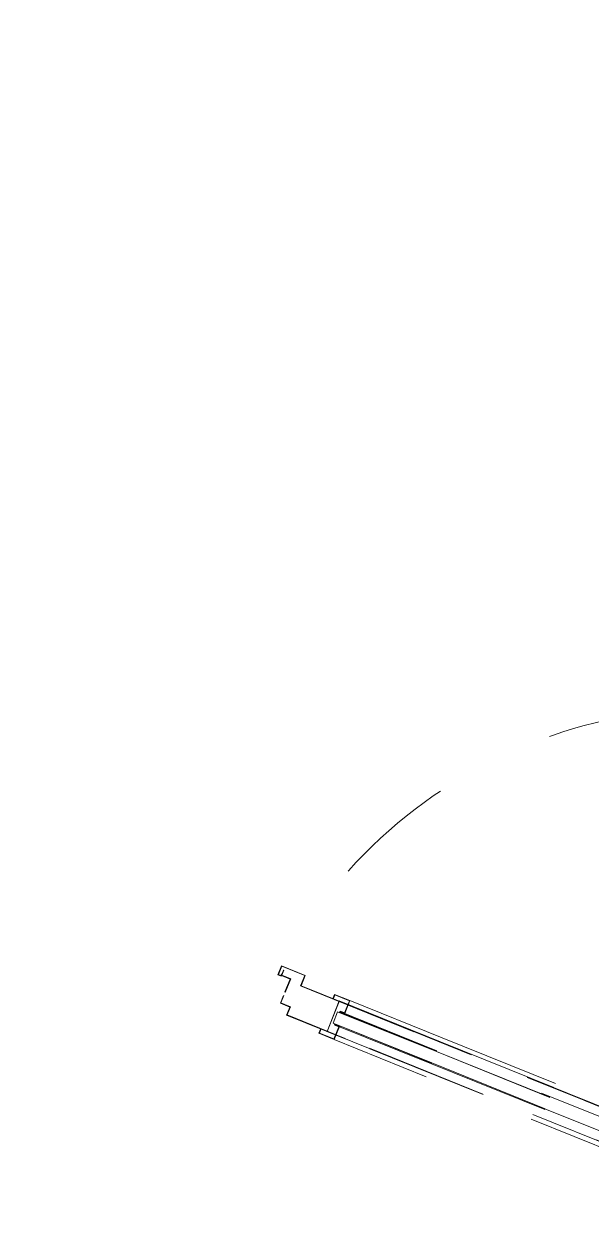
# Model space of a CAD drawing. Header units: centimetres. Extents: x 139057 to 200038, y 34824 to 80516.
# Drawn here: x 165345.5 to 165461.4, y 54799.2 to 55043.2 of the extents above; entities that cross this region are included whole.
import ezdxf

# ---------------------------------------------------------------- set-up
doc = ezdxf.new("R2010")
doc.units = ezdxf.units.CM
doc.header["$LTSCALE"] = 100
doc.linetypes.add('HIDDEN', pattern=[0.5, 0.25, -0.25])
doc.linetypes.add('TRATTO-PUNTO', pattern=[1, 0.5, -0.25, 0, -0.25])
doc.layers.get('0').update_dxf_attribs({"lineweight": 0})
doc.layers.add('430_TAVOLATI_001-AM_0', color=3, linetype='Continuous', lineweight=0)
doc.layers.add('441_SERRAMENTI_001-AM_0', color=1, linetype='Continuous', lineweight=0)
doc.layers.add('_s_09_Perimetro_proprietà', color=40, linetype='Continuous')

# ---------------------------------------------------------------- blocks, each defined once
blk = doc.blocks.new('MSG09.2af.EH')
at = {"linetype": 'HIDDEN', "ltscale": 10}
h = blk.add_hatch(dxfattribs=at)
h.set_pattern_fill('ANSI33', color=256, scale=15, angle=360, style=0)
h.set_pattern_definition([(135, (7223.639, -2279.0014), (2.6516504, 2.6516504), []), (135, (7220.9875, -2279.0014), (2.6516504, 2.6516504), [1.875, -0.9375])])
h.paths.add_polyline_path([(1855.5, -884.1), (1857, -884.1), (1857, -896.6), (1855.5, -896.6)])
h = blk.add_hatch(dxfattribs=at)
h.set_pattern_fill('ANSI33', color=256, scale=15, angle=360, style=0)
h.set_pattern_definition([(45, (-3483.8665, -2279.0014), (-2.6516504, 2.6516504), []), (45, (-3481.215, -2279.0014), (-2.6516504, 2.6516504), [1.875, -0.9375])])
h.paths.add_polyline_path([(1884.3, -896.6), (1882.8, -896.6), (1882.8, -884.1), (1884.3, -884.1)])
for p, q in [((1902.3, -62.4), (1902.3, -880)), ((1903.1, -61.6), (1903.1, -879.6)), ((1836.1, -865.5), (1836.1, -81.5)), ((1836.9, -865), (1836.9, -82.3)), ((1826.9, -683), (1826.9, -201.9)), ((1835.8, -683), (1835.8, -201.9)), ((1835.8, -205.6), (1835.8, -683)), ((1855.5, -201.9), (1855.5, -683)), ((1857, -683), (1857, -201.9)), ((1857.4, -683), (1857.4, -201.9)), ((1882.4, -683), (1882.4, -201.9)), ((1882.8, -201.9), (1882.8, -683)), ((1884.3, -683), (1884.3, -201.9)), ((1902.8, -201.9), (1902.8, -683)), ((1912.8, -201.9), (1912.8, -683)), ((1836.1, -990.2), (1836.1, -355.8)), ((1836.9, -991), (1836.9, -355.3)), ((1826.9, -886), (1826.9, -683)), ((1835.8, -906), (1835.8, -683)), ((1855.5, -683), (1855.5, -896.6)), ((1857, -896.6), (1857, -683)), ((1857.4, -901), (1857.4, -683)), ((1882.4, -901), (1882.4, -683)), ((1882.8, -683), (1882.8, -896.6)), ((1884.3, -896.6), (1884.3, -683)), ((1902.8, -683), (1902.8, -906)), ((1912.8, -683), (1912.8, -886)), ((1902.3, -866.1), (1902.3, -994.2)), ((1903.1, -865.7), (1903.1, -995)), ((1855.5, -886), (1826.9, -886)), ((1826.9, -920), (1826.9, -886)), ((1854.5, -887), (1827.9, -887)), ((1827.9, -919), (1827.9, -887)), ((1854.5, -896), (1854.5, -887)), ((1855.5, -896), (1854.5, -896)), ((1857, -884.1), (1855.5, -884.1)), ((1855.5, -896), (1855.5, -886)), ((1857, -896.6), (1855.5, -896.6)), ((1882.4, -901), (1857.4, -901)), ((1882.8, -884.1), (1884.3, -884.1)), ((1882.8, -896.6), (1884.3, -896.6)), ((1884.3, -886), (1912.8, -886)), ((1884.3, -896), (1884.3, -886)), ((1884.3, -896), (1885.3, -896)), ((1885.3, -887), (1911.8, -887)), ((1885.3, -896), (1885.3, -887)), ((1911.8, -919), (1911.8, -887)), ((1912.8, -920), (1912.8, -886)), ((1835.9, -920), (1826.9, -920)), ((1835.9, -919), (1827.9, -919)), ((1835.8, -906), (1902.8, -906)), ((1835.9, -920), (1835.9, -919)), ((1902.8, -906), (1836.9, -906)), ((1903.8, -920), (1903.8, -919)), ((1903.8, -919), (1911.8, -919)), ((1903.8, -920), (1912.8, -920)), ((1813.3, -990.2), (1836.1, -990.2)), ((1813.3, -990.2), (1813.3, -1042.2)), ((1814.1, -991), (1836.9, -991)), ((1814.1, -991), (1814.1, -1041.4)), ((1902.3, -994.2), (1884.3, -994.2)), ((1884.3, -994.2), (1884.3, -1015)), ((1903.1, -995), (1885.1, -995)), ((1885.1, -995), (1885.1, -1015.8)), ((1861.1, -1015), (1831, -1015)), ((1831, -1015), (1831, -1034.4)), ((1860.3, -1015.8), (1831.8, -1015.8)), ((1831.8, -1015.8), (1831.8, -1035.2)), ((1884.3, -1015), (1868, -1015)), ((1885.1, -1015.8), (1868, -1015.8)), ((1813.3, -1042.2), (1833.3, -1042.2)), ((1814.1, -1041.4), (1832.5, -1041.4)), ((1831, -1034.4), (1820, -1034.4)), ((1820, -1034.4), (1820, -1035.2)), ((1831.8, -1035.2), (1820, -1035.2)), ((1827.8, -1035.2), (1833.3, -1035.2)), ((1827.8, -1035.2), (1827.8, -1036)), ((1827.8, -1036), (1832.5, -1036)), ((1832.5, -1036), (1832.5, -1041.4)), ((1833.3, -1035.2), (1833.3, -1042.2))]:
    blk.add_line(p, q, dxfattribs=at)
blk.add_arc((1925.1, -44.3), 1004.2, 178.7439, 263.6071, dxfattribs=at)

msp = doc.modelspace()

# ---------------------------------------------------------------- linework, layer by layer
at = {"layer": '430_TAVOLATI_001-AM_0'}
for centre, radius, start, end in [((170619.73, 52724.54, 0), 5313.09, 142.00115, 171.35052), ((170619.73, 52724.54, 0), 5293.09, 141.9324, 171.26488), ((171334.79, 52451.31, 0), 6300.6, 158.071703, 158.836213)]:
    msp.add_arc(centre, radius, start, end, dxfattribs=at)
at = {"layer": '_s_09_Perimetro_proprietà', "linetype": 'TRATTO-PUNTO', "ltscale": 200, "const_width": 40, "elevation": 0}
msp.add_lwpolyline([(165367.07, 53523.58, -0.128765), (166432.89, 55995.52), (166450.11, 56355.57), (166513.79, 56428.4), (166644.15, 56567), (166779.21, 56701.01), (166870.36, 56786.55), (166968.74, 56858.73), (167073.1, 56921.96), (167182.41, 56975.64), (167296.01, 57019.49), (167429.04, 57050.38), (167462.97, 57004.98), (168095.64, 57004.94, 0.140275), (168375.65, 57136.35), (168535.34, 57602.06)], format="xyb", dxfattribs=at)

# ---------------------------------------------------------------- block references
at = {"layer": '441_SERRAMENTI_001-AM_0', "xscale": 0.1, "yscale": 0.1, "zscale": 0.1, "rotation": 248.0090994269731}
msp.add_blockref('MSG09.2af.EH', (165562.71, 54979.71, 0), dxfattribs=at)

doc.saveas('drawing.dxf')
